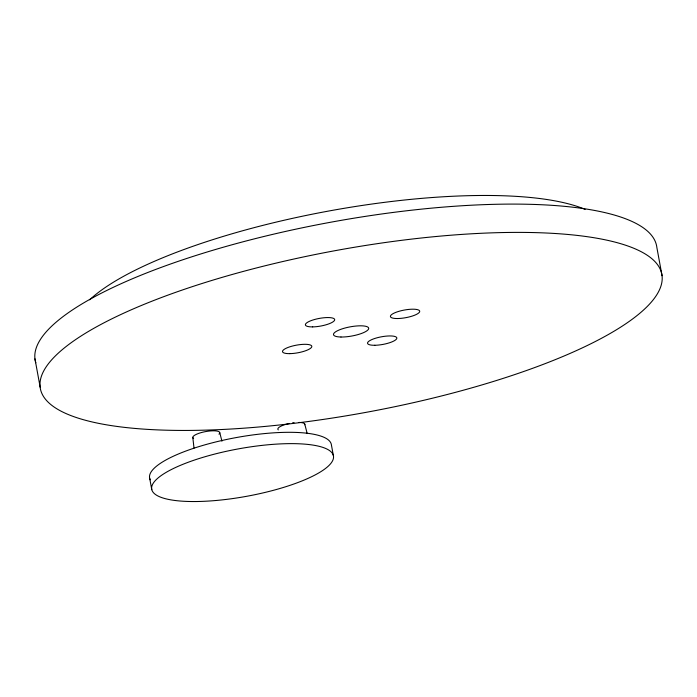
<?xml version="1.0" encoding="UTF-8"?>
<svg xmlns="http://www.w3.org/2000/svg" width="697" height="697" viewBox="0 0 697 697"><rect width="100%" height="100%" fill="white"/><g stroke="black" fill="none" stroke-linecap="round" stroke-linejoin="round"><path stroke-width="1.05" d="M304.772 424.116L307.185 433.543M219.799 432.793L221.942 441.184M662.045 275.698A315.933 82.298 -10.4 0 0 187.101 288.384A315.933 82.298 -10.4 0 0 204.143 430.171A315.933 82.298 -10.4 0 0 662.045 275.698L656.844 247.391A315.933 82.298 -10.4 0 0 328.435 222.648A315.933 82.298 -10.4 0 0 35.817 362.78M333.358 455.516L331.275 444.198A92.396 24.073 -10.4 0 0 231.665 438.439A92.396 24.073 -10.4 0 0 150.264 479.824M149.689 478.334L151.772 489.651M34.955 358.833L40.156 387.131M192.799 437.394L194.01 448.127M89.652 299.806A271.229 70.658 -10.4 0 1 330.029 210.79A271.229 70.658 -10.4 0 1 585.14 209.388M193.609 438.491A13.713 3.572 -10.4 0 1 206.312 431.46A13.713 3.572 -10.4 0 1 218.98 434.17M278.277 429.883A13.713 3.572 -10.4 0 1 289.377 423.471M292.513 422.905A13.713 3.572 -10.4 0 1 294.064 422.704M299.074 422.434A13.713 3.572 -10.4 0 1 304.772 424.752M289.795 353.64A14.898 3.886 -10.4 0 0 311.82 346.47A14.898 3.886 -10.4 0 0 289.821 346.81A14.898 3.886 -10.4 0 0 289.795 353.64M374.82 345.276A14.898 3.886 -10.4 0 0 396.846 338.106A14.898 3.886 -10.4 0 0 374.847 338.446A14.898 3.886 -10.4 0 0 374.82 345.276M340.981 337.017A17.887 4.661 -10.4 0 0 368.635 328.845A17.887 4.661 -10.4 0 0 343.673 328.392A17.887 4.661 -10.4 0 0 340.981 337.017M397.699 318.529A14.898 3.886 -10.4 0 0 419.725 311.359A14.898 3.886 -10.4 0 0 397.726 311.698A14.898 3.886 -10.4 0 0 397.699 318.529M312.674 326.893A14.898 3.886 -10.4 0 0 334.699 319.723A14.898 3.886 -10.4 0 0 312.7 320.062A14.898 3.886 -10.4 0 0 312.674 326.893M196.99 501.518A92.396 24.073 -10.4 0 0 333.541 457.084A92.396 24.073 -10.4 0 0 197.155 459.157A92.396 24.073 -10.4 0 0 196.99 501.518"/></g></svg>
